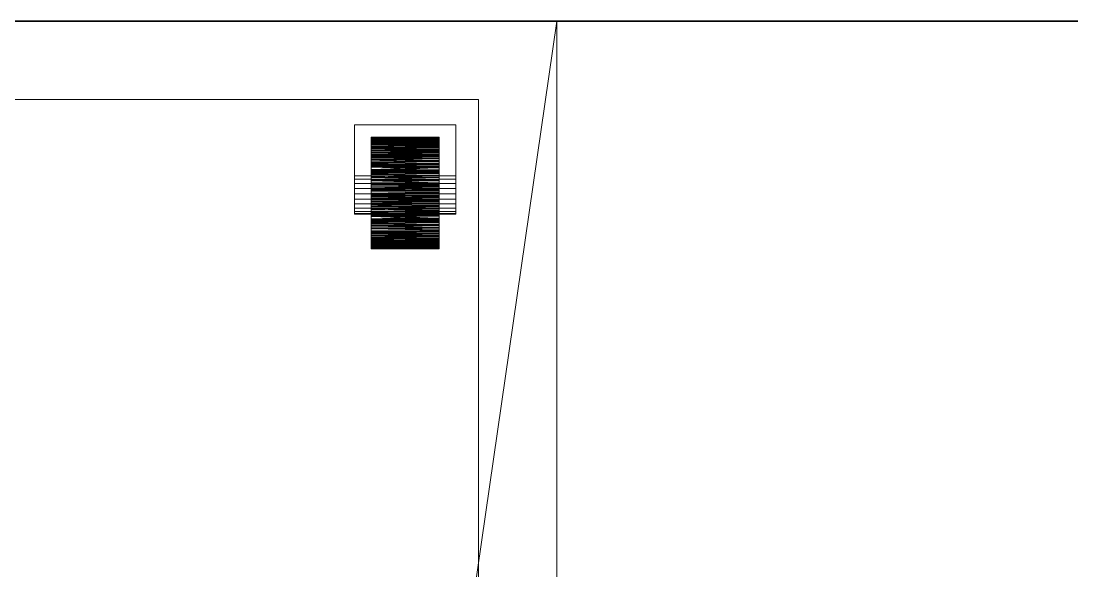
# Model space of a CAD drawing. Header units: inches. Extents: x -27.9 to 20.1, y -12.4 to 12.3.
# Drawn here: x -3.46 to 20.06, y 0 to 12.25 of the extents above; entities that cross this region are included whole.
import ezdxf

# ---------------------------------------------------------------- set-up
doc = ezdxf.new("R2010")
doc.units = ezdxf.units.IN
doc.header["$MEASUREMENT"] = 0
doc.layers.add('3D-M-EQPT', color=2, linetype='Continuous', lineweight=9)

# ---------------------------------------------------------------- blocks, each defined once
blk = doc.blocks.new('FamilyGeomCombination_167286-_3D_')
at = {"layer": '3D-M-EQPT'}
mesh = blk.add_polyface(dxfattribs=at)
corners = [(-16.344, -12.25, 5.125), (-16.344, 12.25, 5.125), (8.469, 12.25, 5.125), (8.469, -12.25, 5.125), (5.469, -12.25, 5.125), (5.469, -8.5, 5.125), (-13.344, -8.5, 5.125), (-13.344, -12.25, 5.125)]
mesh.append_faces([[corners[k] for k in face] for face in [(1, 2, 5, 6)]], dxfattribs={"vtx1": -1, "vtx3": -1})
mesh.append_faces([[corners[k] for k in face] for face in [(3, 4, 5, 2)]], dxfattribs={"vtx2": -1})
mesh.append_faces([[corners[k] for k in face] for face in [(6, 7, 0, 1)]], dxfattribs={"vtx3": -1})
mesh = blk.add_polyface(dxfattribs=at)
corners = [(8.469, 12.25, 51.625), (8.469, 12.25, 5.125), (-16.344, 12.25, 5.125), (-16.344, 12.25, 51.625)]
mesh.append_faces([[corners[k] for k in face] for face in [(3, 0, 1, 2)]])
mesh = blk.add_polyface(dxfattribs=at)
corners = [(-16.344, -10.25, 51.625), (8.469, -10.25, 51.625), (8.469, 12.25, 51.625), (-16.344, 12.25, 51.625)]
mesh.append_faces([[corners[k] for k in face] for face in [(2, 3, 0, 1)]])
mesh = blk.add_polyface(dxfattribs=at)
corners = [(8.469, -12.25, 5.125), (8.469, 12.25, 5.125), (8.469, 12.25, 51.625), (8.469, -10.25, 51.625), (8.469, -10.25, 15.625), (8.469, -12.25, 15.625)]
mesh.append_faces([[corners[k] for k in face] for face in [(0, 1, 4, 5)]], dxfattribs={"vtx1": -1})
mesh.append_faces([[corners[k] for k in face] for face in [(2, 3, 4, 1)]], dxfattribs={"vtx2": -1})
blk = doc.blocks.new('FamilyGeomCombination_173064-_3D_')
at = {"layer": '3D-M-EQPT'}
mesh = blk.add_polyface(dxfattribs=at)
corners = [(8.469, 12.25, 51.625), (-16.344, 12.25, 51.625), (-16.344, 12.25, 61.5), (8.469, 12.25, 61.5)]
mesh.append_faces([[corners[k] for k in face] for face in [(2, 3, 0, 1)]])
mesh = blk.add_polyface(dxfattribs=at)
corners = [(8.469, 12.25, 51.625), (8.469, -10.25, 51.625), (-16.344, -10.25, 51.625), (-16.344, 12.25, 51.625)]
mesh.append_faces([[corners[k] for k in face] for face in [(3, 0, 1, 2)]])
mesh = blk.add_polyface(dxfattribs=at)
corners = [(8.469, 12.25, 61.5), (-16.344, 12.25, 61.5), (-16.344, -12.25, 61.5), (8.469, -12.25, 61.5)]
mesh.append_faces([[corners[k] for k in face] for face in [(2, 3, 0, 1)]])
mesh = blk.add_polyface(dxfattribs=at)
corners = [(8.469, -10.25, 52.125), (8.469, -10.25, 51.625), (8.469, 12.25, 51.625), (8.469, 12.25, 61.5), (8.469, -12.25, 61.5), (8.469, -12.25, 52.125)]
mesh.append_faces([[corners[k] for k in face] for face in [(0, 3, 4, 5)]], dxfattribs={"vtx0": -1})
mesh.append_faces([[corners[k] for k in face] for face in [(2, 3, 0, 1)]], dxfattribs={"vtx1": -1})
blk = doc.blocks.new('FamilyGeomCombination_177141-_3D_')
at = {"layer": '3D-M-EQPT'}
mesh = blk.add_polyface(dxfattribs=at)
corners = [(5.845, 9.557, 0.75), (4.334, 9.529, 0.688), (4.334, 9.568, 0.755), (5.845, 9.657, 1.345), (4.334, 9.664, 1.32), (4.334, 9.665, 1.359), (4.334, 9.654, 1.051), (5.845, 9.63, 0.982), (4.334, 9.633, 0.977), (5.845, 9.578, 1.7), (4.334, 9.584, 1.695), (4.334, 9.567, 1.73), (5.845, 9.389, 0.473), (4.334, 9.385, 0.462), (4.334, 9.412, 0.489), (4.334, 9.59, 0.829), (4.334, 9.611, 0.903), (5.845, 9.613, 0.902), (4.334, 9.641, 1.472), (4.334, 9.633, 1.51), (5.845, 9.639, 1.506), (4.334, 9.277, 0.352), (4.334, 9.304, 0.379), (5.845, 9.279, 0.353), (5.845, 9.553, 1.778), (4.334, 9.55, 1.764), (4.334, 9.533, 1.799), (4.334, 9.657, 1.128), (4.334, 9.658, 1.166), (5.845, 9.665, 1.141), (4.334, 9.66, 1.205), (5.845, 9.664, 1.182), (4.334, 9.601, 1.66), (5.845, 9.602, 1.623), (4.334, 9.609, 1.623), (4.334, 9.499, 1.868), (5.845, 9.509, 1.847), (4.334, 9.516, 1.833), (5.845, 9.444, 0.533), (4.334, 9.431, 0.522), (4.334, 9.451, 0.556), (5.845, 9.595, 0.822), (5.845, 9.378, 2.053), (4.334, 9.415, 1.996), (4.334, 9.365, 2.054), (5.845, 9.653, 1.426), (4.334, 9.657, 1.397), (4.334, 9.649, 1.434), (5.845, 9.648, 1.061), (5.845, 9.334, 0.413), (4.334, 9.331, 0.407), (4.334, 9.358, 0.434), (5.845, 9.651, 1.467), (5.845, 9.565, 1.739), (5.845, 9.422, 1.985), (4.334, 9.44, 1.966), (5.845, 9.59, 1.662), (5.845, 9.417, 0.503), (5.845, 9.658, 1.304), (4.334, 9.663, 1.282), (5.845, 9.362, 0.443), (5.845, 9.662, 1.223), (5.845, 9.614, 1.584), (4.334, 9.625, 1.547), (4.334, 9.617, 1.585), (5.845, 9.258, 2.164), (4.334, 9.315, 2.113), (4.334, 9.265, 2.172), (4.334, 9.465, 1.937), (5.845, 9.487, 1.881), (5.845, 9.444, 1.95), (5.845, 9.655, 1.386), (5.845, 9.52, 0.678), (4.334, 9.509, 0.655), (5.845, 9.306, 0.383), (4.334, 9.49, 0.622), (5.845, 9.463, 0.569), (5.845, 9.531, 1.813), (5.845, 9.627, 1.545), (5.845, 9.501, 0.642), (5.845, 9.318, 2.109)]
mesh.append_faces([[corners[k] for k in face] for face in [(6, 7, 8), (32, 33, 34), (35, 36, 37), (27, 48, 6), (25, 53, 11), (10, 56, 32), (39, 57, 14), (13, 60, 51), (8, 17, 16), (59, 61, 30), (68, 69, 35), (50, 74, 22), (75, 76, 40), (37, 77, 26)]], dxfattribs={"vtx0": -1, "vtx1": -1})
mesh.append_faces([[corners[k] for k in face] for face in [(0, 1, 2), (3, 4, 5), (9, 10, 11), (12, 13, 14), (24, 25, 26), (38, 39, 40), (41, 2, 15), (42, 43, 44), (45, 46, 47), (49, 50, 51), (52, 47, 18), (54, 55, 43), (58, 59, 4), (65, 66, 67), (70, 68, 55), (71, 5, 46), (72, 73, 1), (78, 19, 63), (79, 75, 73), (80, 44, 66)]], dxfattribs={"vtx0": -1, "vtx2": -1})
mesh.append_faces([[corners[k] for k in face] for face in [(62, 63, 64, 34)]], dxfattribs={"vtx0": -1, "vtx3": -1})
mesh.append_faces([[corners[k] for k in face] for face in [(15, 16, 17), (18, 19, 20), (21, 22, 23), (27, 28, 29), (28, 30, 31)]], dxfattribs={"vtx1": -1, "vtx2": -1})
mesh = blk.add_polyface(dxfattribs=at)
corners = [(4.334, 9.465, 1.937), (5.845, 9.444, 1.95), (5.845, 9.465, 1.916), (5.845, 9.487, 1.881), (4.334, 9.451, 0.556), (5.845, 9.463, 0.569), (5.845, 9.444, 0.533), (4.334, 9.415, 1.996), (5.845, 9.378, 2.053), (5.845, 9.422, 1.985), (4.334, 9.49, 0.622), (5.845, 9.482, 0.605), (4.334, 9.59, 0.829), (5.845, 9.613, 0.902), (5.845, 9.595, 0.822), (5.845, 9.657, 1.345), (5.845, 9.658, 1.304), (4.334, 9.664, 1.32), (4.334, 9.654, 1.051), (5.845, 9.648, 1.061), (5.845, 9.63, 0.982), (5.845, 9.318, 2.109), (4.334, 9.315, 2.113), (5.845, 9.258, 2.164), (5.845, 9.557, 0.75), (5.845, 9.52, 0.678), (4.334, 9.529, 0.688), (5.845, 9.362, 0.443), (5.845, 9.334, 0.413), (4.334, 9.358, 0.434), (4.334, 9.365, 2.054), (5.845, 9.651, 1.467), (4.334, 9.641, 1.472), (5.845, 9.639, 1.506), (4.334, 9.657, 1.128), (5.845, 9.665, 1.141), (4.334, 9.657, 1.397), (5.845, 9.653, 1.426), (5.845, 9.655, 1.386), (4.334, 9.601, 1.66), (5.845, 9.59, 1.662), (5.845, 9.602, 1.623), (4.334, 9.567, 1.73), (5.845, 9.565, 1.739), (5.845, 9.578, 1.7), (4.334, 9.568, 0.755), (4.334, 9.412, 0.489), (5.845, 9.417, 0.503), (5.845, 9.389, 0.473), (4.334, 9.509, 0.655), (5.845, 9.501, 0.642), (4.334, 9.633, 0.977), (5.845, 9.662, 1.223), (4.334, 9.663, 1.282), (5.845, 9.66, 1.263), (4.334, 9.625, 1.547), (5.845, 9.614, 1.584), (5.845, 9.627, 1.545), (4.334, 9.533, 1.799), (5.845, 9.531, 1.813), (5.845, 9.553, 1.778), (4.334, 9.44, 1.966), (4.334, 9.431, 0.522), (4.334, 9.55, 1.764), (4.334, 9.649, 1.434), (4.334, 9.665, 1.359), (5.845, 9.306, 0.383), (4.334, 9.331, 0.407), (4.334, 9.385, 0.462), (4.334, 9.609, 1.623), (4.334, 9.304, 0.379), (5.845, 9.279, 0.353), (4.334, 9.499, 1.868), (5.845, 9.509, 1.847), (4.334, 9.584, 1.695), (4.334, 9.66, 1.205), (5.845, 9.664, 1.182), (4.334, 9.633, 1.51), (4.334, 9.516, 1.833), (4.334, 9.658, 1.166)]
mesh.append_faces([[corners[k] for k in face] for face in [(21, 22, 23), (31, 32, 33), (19, 34, 35), (13, 51, 20), (52, 53, 54), (47, 62, 6), (43, 63, 60), (66, 67, 28), (27, 68, 48), (56, 69, 41), (40, 74, 44), (59, 78, 73), (35, 79, 76)]], dxfattribs={"vtx0": -1, "vtx1": -1})
mesh.append_faces([[corners[k] for k in face] for face in [(4, 5, 6), (7, 8, 9), (10, 11, 5), (12, 13, 14), (18, 19, 20), (36, 37, 38), (39, 40, 41), (42, 43, 44), (45, 14, 24), (46, 47, 48), (49, 25, 50), (55, 56, 57), (58, 59, 60), (61, 9, 1), (64, 31, 37), (65, 38, 15), (70, 66, 71), (10, 50, 11), (72, 3, 73), (53, 16, 54), (75, 52, 76), (77, 57, 33)]], dxfattribs={"vtx0": -1, "vtx2": -1})
mesh.append_faces([[corners[k] for k in face] for face in [(0, 1, 2, 3)]], dxfattribs={"vtx0": -1, "vtx3": -1})
mesh.append_faces([[corners[k] for k in face] for face in [(15, 16, 17), (24, 25, 26), (27, 28, 29), (21, 8, 30)]], dxfattribs={"vtx1": -1, "vtx2": -1})
mesh = blk.add_polyface(dxfattribs=at)
corners = [(4.334, -8.564, 2.495), (4.334, -8.672, 2.481), (4.334, -8.966, 2.39), (4.334, -9.23, 2.231), (4.334, -9.446, 2.011), (4.334, -9.603, 1.745), (4.334, -9.689, 1.449), (4.334, -9.7, 1.141), (4.334, -9.635, 0.84), (4.334, -9.499, 0.563), (4.334, -9.299, 0.328), (4.334, -9.048, 0.15), (4.334, -8.761, 0.038), (4.334, -8.455), (4.334, -8.346, 0.005), (4.334, -8.238, 0.019), (4.334, -7.943, 0.11), (4.334, -7.679, 0.269), (4.334, -7.463, 0.489), (4.334, -7.307, 0.755), (4.334, -7.221, 1.051), (4.334, -7.21, 1.359), (4.334, -7.274, 1.66), (4.334, -7.41, 1.937), (4.334, -7.61, 2.172), (4.334, -7.862, 2.35), (4.334, -8.149, 2.462), (4.334, -8.455, 2.5), (4.334, 8.311, 2.495), (4.334, 8.203, 2.481), (4.334, 7.909, 2.39), (4.334, 7.645, 2.231), (4.334, 7.429, 2.011), (4.334, 7.272, 1.745), (4.334, 7.186, 1.449), (4.334, 7.175, 1.141), (4.334, 7.24, 0.84), (4.334, 7.376, 0.563), (4.334, 7.576, 0.328), (4.334, 7.827, 0.15), (4.334, 8.114, 0.038), (4.334, 8.42), (4.334, 8.529, 0.005), (4.334, 8.637, 0.019), (4.334, 8.932, 0.11), (4.334, 9.196, 0.269), (4.334, 9.412, 0.489), (4.334, 9.568, 0.755), (4.334, 9.654, 1.051), (4.334, 9.665, 1.359), (4.334, 9.601, 1.66), (4.334, 9.465, 1.937), (4.334, 9.265, 2.172), (4.334, 9.013, 2.35), (4.334, 8.726, 2.462), (4.334, 8.42, 2.5)]
mesh.append_faces([[corners[k] for k in face] for face in [(27, 2, 1, 0), (19, 21, 20)]], dxfattribs={"vtx0": -1})
mesh.append_faces([[corners[k] for k in face] for face in [(47, 42, 49, 48)]], dxfattribs={"vtx0": -1, "vtx1": -1})
mesh.append_faces([[corners[k] for k in face] for face in [(24, 2, 27), (33, 53, 37, 34), (28, 53, 33)]], dxfattribs={"vtx0": -1, "vtx1": -1, "vtx2": -1})
mesh.append_faces([[corners[k] for k in face] for face in [(17, 14, 24, 21)]], dxfattribs={"vtx0": -1, "vtx1": -1, "vtx2": -1, "vtx3": -1})
mesh.append_faces([[corners[k] for k in face] for face in [(53, 40, 39, 37)]], dxfattribs={"vtx0": -1, "vtx2": -1, "vtx3": -1})
mesh.append_faces([[corners[k] for k in face] for face in [(22, 21, 24, 23), (43, 42, 45, 44)]], dxfattribs={"vtx1": -1})
mesh.append_faces([[corners[k] for k in face] for face in [(13, 12, 24, 14), (18, 17, 21, 19), (41, 40, 53, 42)]], dxfattribs={"vtx1": -1, "vtx2": -1})
mesh.append_faces([[corners[k] for k in face] for face in [(8, 7, 2, 24), (53, 52, 49, 42)]], dxfattribs={"vtx1": -1, "vtx2": -1, "vtx3": -1})
mesh.append_faces([[corners[k] for k in face] for face in [(16, 15, 14, 17), (39, 38, 37), (51, 50, 49, 52)]], dxfattribs={"vtx2": -1})
mesh.append_faces([[corners[k] for k in face] for face in [(10, 9, 8, 24), (12, 11, 10, 24), (4, 3, 2, 7), (33, 32, 31, 28), (47, 46, 45, 42)]], dxfattribs={"vtx2": -1, "vtx3": -1})
mesh.append_faces([[corners[k] for k in face] for face in [(7, 6, 5, 4), (27, 26, 25, 24), (37, 36, 35, 34), (31, 30, 29, 28), (28, 55, 54, 53)]], dxfattribs={"vtx3": -1})
mesh = blk.add_polyface(dxfattribs=at)
corners = [(5.845, -8.238, 0.019), (5.845, -7.926, 0.117), (5.845, -7.651, 0.292), (5.845, -7.431, 0.533), (5.845, -7.28, 0.822), (5.845, -7.21, 1.141), (5.845, -7.224, 1.467), (5.845, -7.322, 1.778), (5.845, -7.497, 2.053), (5.845, -7.738, 2.274), (5.845, -8.027, 2.425), (5.845, -8.346, 2.495), (5.845, -8.672, 2.481), (5.845, -8.983, 2.383), (5.845, -9.258, 2.208), (5.845, -9.479, 1.967), (5.845, -9.629, 1.678), (5.845, -9.7, 1.359), (5.845, -9.686, 1.033), (5.845, -9.588, 0.722), (5.845, -9.412, 0.447), (5.845, -9.172, 0.226), (5.845, -8.882, 0.075), (5.845, -8.564, 0.005), (5.845, 8.637, 0.019), (5.845, 8.949, 0.117), (5.845, 9.224, 0.292), (5.845, 9.444, 0.533), (5.845, 9.595, 0.822), (5.845, 9.665, 1.141), (5.845, 9.651, 1.467), (5.845, 9.553, 1.778), (5.845, 9.378, 2.053), (5.845, 9.137, 2.274), (5.845, 8.848, 2.425), (5.845, 8.529, 2.495), (5.845, 8.203, 2.481), (5.845, 7.892, 2.383), (5.845, 7.617, 2.208), (5.845, 7.396, 1.967), (5.845, 7.246, 1.678), (5.845, 7.175, 1.359), (5.845, 7.189, 1.033), (5.845, 7.287, 0.722), (5.845, 7.463, 0.447), (5.845, 7.703, 0.226), (5.845, 7.993, 0.075), (5.845, 8.311, 0.005)]
mesh.append_faces([[corners[k] for k in face] for face in [(10, 7, 8, 9), (34, 32, 33), (43, 40, 41, 42)]], dxfattribs={"vtx0": -1})
mesh.append_faces([[corners[k] for k in face] for face in [(17, 12, 15, 16)]], dxfattribs={"vtx0": -1, "vtx1": -1})
mesh.append_faces([[corners[k] for k in face] for face in [(40, 32, 36, 39), (43, 46, 25)]], dxfattribs={"vtx0": -1, "vtx1": -1, "vtx2": -1})
mesh.append_faces([[corners[k] for k in face] for face in [(20, 3, 6, 17), (43, 25, 28, 40)]], dxfattribs={"vtx0": -1, "vtx1": -1, "vtx2": -1, "vtx3": -1})
mesh.append_faces([[corners[k] for k in face] for face in [(28, 31, 32, 40)]], dxfattribs={"vtx0": -1, "vtx2": -1, "vtx3": -1})
mesh.append_faces([[corners[k] for k in face] for face in [(2, 3, 0, 1)]], dxfattribs={"vtx1": -1})
mesh.append_faces([[corners[k] for k in face] for face in [(6, 7, 12, 17), (20, 21, 0, 3)]], dxfattribs={"vtx1": -1, "vtx2": -1, "vtx3": -1})
mesh.append_faces([[corners[k] for k in face] for face in [(13, 14, 15, 12), (29, 30, 31, 28), (26, 27, 28, 25), (37, 38, 39, 36)]], dxfattribs={"vtx2": -1})
mesh.append_faces([[corners[k] for k in face] for face in [(10, 11, 12, 7), (34, 35, 36, 32)]], dxfattribs={"vtx2": -1, "vtx3": -1})
mesh.append_faces([[corners[k] for k in face] for face in [(3, 4, 5, 6), (17, 18, 19, 20), (21, 22, 23, 0), (46, 47, 24, 25), (43, 44, 45, 46)]], dxfattribs={"vtx3": -1})
mesh = blk.add_polyface(dxfattribs=at)
corners = [(4.334, 9.163, 0.249), (4.334, 9.196, 0.269), (5.845, 9.189, 0.271), (4.334, 8.895, 0.098), (4.334, 8.932, 0.11), (5.845, 8.91, 0.105), (4.334, 8.906, 2.392), (5.845, 8.884, 2.406), (5.845, 8.92, 2.387), (5.845, 9.197, 2.219), (4.334, 9.202, 2.216), (4.334, 9.139, 2.261), (5.845, 9.052, 0.183), (5.845, 9.017, 0.161), (4.334, 9.031, 0.17), (5.845, 9.251, 0.323), (5.845, 9.224, 0.292), (4.334, 9.223, 0.297), (4.334, 9.097, 0.21), (4.334, 9.13, 0.229), (5.845, 9.121, 0.227), (5.845, 9.029, 2.33), (4.334, 9.045, 2.328), (4.334, 9.013, 2.35), (4.334, 8.942, 2.378), (5.845, 8.956, 2.368), (5.845, 8.992, 2.349), (4.334, 9.076, 2.306), (5.845, 9.137, 2.274), (4.334, 9.25, 0.324), (4.334, 8.998, 0.15), (5.845, 8.983, 0.139), (5.845, 8.949, 0.117), (5.845, 9.258, 2.164), (4.334, 9.265, 2.172), (5.845, 9.065, 2.312), (5.845, 9.155, 0.249), (5.845, 8.871, 0.093), (4.334, 8.858, 0.087), (5.845, 9.086, 0.205), (4.334, 9.064, 0.19), (4.334, 8.87, 2.406), (4.334, 9.277, 0.352), (5.845, 9.279, 0.353)]
mesh.append_faces([[corners[k] for k in face] for face in [(10, 33, 34), (28, 27, 35), (35, 22, 21), (42, 15, 29), (37, 3, 5), (33, 10, 9), (15, 42, 43)]], dxfattribs={"vtx0": -1, "vtx1": -1})
mesh.append_faces([[corners[k] for k in face] for face in [(6, 7, 8), (9, 10, 11), (21, 22, 23), (24, 25, 26), (30, 31, 32), (26, 23, 24), (35, 27, 22), (32, 4, 30), (37, 38, 3), (18, 20, 39), (16, 1, 17), (23, 26, 21), (39, 40, 18), (1, 16, 2), (4, 32, 5), (36, 19, 0), (11, 28, 9), (7, 6, 41), (12, 14, 40), (19, 36, 20), (24, 8, 25), (40, 39, 12), (30, 13, 31), (8, 24, 6), (13, 30, 14)]], dxfattribs={"vtx0": -1, "vtx2": -1})
mesh.append_faces([[corners[k] for k in face] for face in [(0, 1, 2), (3, 4, 5), (12, 13, 14), (15, 16, 17), (18, 19, 20), (11, 27, 28), (17, 29, 15), (2, 36, 0)]], dxfattribs={"vtx1": -1, "vtx2": -1})
mesh = blk.add_polyface(dxfattribs=at)
corners = [(5.845, 8.325, 2.486), (5.845, 8.366, 2.488), (4.334, 8.366, 2.498), (5.845, 8.609, 2.478), (4.334, 8.611, 2.476), (4.334, 8.573, 2.481), (4.334, 8.711, 0.042), (4.334, 8.785, 0.064), (5.845, 8.715, 0.044), (5.845, 8.728, 2.451), (4.334, 8.762, 2.448), (4.334, 8.726, 2.462), (4.334, 8.311, 2.495), (4.334, 8.42, 2.5), (5.845, 8.448, 2.492), (4.334, 8.458, 2.495), (5.845, 8.793, 0.068), (4.334, 8.858, 0.087), (5.845, 8.649, 2.469), (5.845, 8.688, 2.46), (4.334, 8.688, 2.467), (4.334, 8.834, 2.42), (4.334, 8.798, 2.434), (5.845, 8.808, 2.433), (5.845, 8.488, 2.493), (5.845, 8.529, 2.495), (4.334, 8.497, 2.49), (5.845, 8.244, 2.483), (4.334, 8.203, 2.481), (5.845, 8.203, 2.481), (5.845, 8.285, 2.485), (4.334, 8.257, 2.488), (5.845, 8.407, 2.49), (4.334, 8.65, 2.471), (5.845, 8.768, 2.442), (5.845, 8.848, 2.425), (4.334, 8.535, 2.486), (5.845, 8.569, 2.486), (4.334, 8.87, 2.406), (5.845, 8.637, 0.019), (4.334, 8.637, 0.019), (5.845, 8.884, 2.406), (5.845, 8.871, 0.093)]
mesh.append_faces([[corners[k] for k in face] for face in [(27, 28, 29), (6, 39, 40)]], dxfattribs={"vtx0": -1})
mesh.append_faces([[corners[k] for k in face] for face in [(13, 14, 15), (30, 31, 27), (2, 32, 13), (37, 36, 25), (24, 15, 14), (32, 2, 1), (15, 24, 26), (36, 37, 5), (4, 18, 33), (16, 17, 42), (28, 27, 31), (18, 4, 3), (39, 6, 8)]], dxfattribs={"vtx0": -1, "vtx1": -1})
mesh.append_faces([[corners[k] for k in face] for face in [(3, 4, 5), (9, 10, 11), (0, 2, 12), (16, 7, 17), (13, 32, 14), (21, 23, 35), (25, 36, 26), (12, 30, 0), (19, 11, 20), (11, 19, 9), (35, 38, 21), (34, 22, 10), (5, 37, 3), (30, 12, 31), (22, 34, 23), (38, 35, 41), (7, 16, 8)]], dxfattribs={"vtx0": -1, "vtx2": -1})
mesh.append_faces([[corners[k] for k in face] for face in [(0, 1, 2), (6, 7, 8), (18, 19, 20), (21, 22, 23), (24, 25, 26), (20, 33, 18), (9, 34, 10)]], dxfattribs={"vtx1": -1, "vtx2": -1})
mesh = blk.add_polyface(dxfattribs=at)
corners = [(5.845, 8.515, 0.014), (5.845, 8.474, 0.012), (4.334, 8.475, 0.002), (5.845, 8.232, 0.022), (4.334, 8.229, 0.024), (4.334, 8.267, 0.019), (4.334, 8.13, 2.458), (4.334, 8.056, 2.436), (5.845, 8.125, 2.456), (5.845, 8.112, 0.049), (4.334, 8.078, 0.052), (4.334, 8.114, 0.038), (4.334, 8.529, 0.005), (4.334, 8.42), (5.845, 8.393, 0.008), (4.334, 8.382, 0.005), (5.845, 8.048, 2.432), (4.334, 7.982, 2.413), (5.845, 8.192, 0.031), (5.845, 8.152, 0.04), (4.334, 8.153, 0.033), (4.334, 8.007, 0.08), (4.334, 8.042, 0.066), (5.845, 8.033, 0.067), (5.845, 8.352, 0.007), (5.845, 8.311, 0.005), (4.334, 8.344, 0.01), (5.845, 8.597, 0.017), (4.334, 8.637, 0.019), (5.845, 8.637, 0.019), (5.845, 8.556, 0.015), (4.334, 8.583, 0.012), (5.845, 8.434, 0.01), (4.334, 8.191, 0.029), (5.845, 8.072, 0.058), (5.845, 7.97, 2.407), (4.334, 7.945, 2.402), (5.845, 7.993, 0.075), (4.334, 8.306, 0.014), (5.845, 8.271, 0.014), (4.334, 7.971, 0.094), (5.845, 8.203, 2.481), (4.334, 8.203, 2.481), (5.845, 7.957, 0.094)]
mesh.append_faces([[corners[k] for k in face] for face in [(27, 28, 29), (6, 41, 42)]], dxfattribs={"vtx0": -1})
mesh.append_faces([[corners[k] for k in face] for face in [(13, 14, 15), (30, 31, 27), (2, 32, 13), (39, 38, 25), (24, 15, 14), (32, 2, 1), (15, 24, 26), (38, 39, 5), (4, 18, 33), (16, 17, 35), (28, 27, 31), (18, 4, 3), (41, 6, 8)]], dxfattribs={"vtx0": -1, "vtx1": -1})
mesh.append_faces([[corners[k] for k in face] for face in [(3, 4, 5), (9, 10, 11), (0, 2, 12), (16, 7, 17), (13, 32, 14), (35, 17, 36), (21, 23, 37), (25, 38, 26), (12, 30, 0), (19, 11, 20), (11, 19, 9), (37, 40, 21), (34, 22, 10), (5, 39, 3), (30, 12, 31), (22, 34, 23), (40, 37, 43), (7, 16, 8)]], dxfattribs={"vtx0": -1, "vtx2": -1})
mesh.append_faces([[corners[k] for k in face] for face in [(0, 1, 2), (6, 7, 8), (18, 19, 20), (21, 22, 23), (24, 25, 26), (20, 33, 18), (9, 34, 10)]], dxfattribs={"vtx1": -1, "vtx2": -1})
mesh = blk.add_polyface(dxfattribs=at)
corners = [(4.334, 7.678, 2.251), (4.334, 7.645, 2.231), (5.845, 7.651, 2.229), (4.334, 7.945, 2.402), (4.334, 7.909, 2.39), (5.845, 7.931, 2.395), (4.334, 7.935, 0.108), (5.845, 7.957, 0.094), (5.845, 7.92, 0.113), (5.845, 7.643, 0.281), (4.334, 7.639, 0.284), (4.334, 7.701, 0.239), (5.845, 7.789, 2.317), (5.845, 7.823, 2.339), (4.334, 7.81, 2.33), (4.334, 7.564, 2.148), (4.334, 7.537, 2.121), (5.845, 7.562, 2.147), (5.845, 7.589, 2.177), (5.845, 7.617, 2.208), (4.334, 7.618, 2.203), (4.334, 7.744, 2.29), (4.334, 7.711, 2.271), (5.845, 7.72, 2.273), (5.845, 7.812, 0.17), (4.334, 7.796, 0.172), (4.334, 7.827, 0.15), (4.334, 7.899, 0.122), (5.845, 7.884, 0.132), (5.845, 7.848, 0.151), (4.334, 7.764, 0.194), (5.845, 7.703, 0.226), (4.334, 7.591, 2.176), (4.334, 7.843, 2.35), (5.845, 7.858, 2.361), (5.845, 7.892, 2.383), (5.845, 7.583, 0.336), (4.334, 7.576, 0.328), (5.845, 7.776, 0.188), (5.845, 7.686, 2.251), (5.845, 7.754, 2.295), (4.334, 7.777, 2.31), (4.334, 7.971, 0.094), (4.334, 7.526, 0.387), (5.845, 7.97, 2.407)]
mesh.append_faces([[corners[k] for k in face] for face in [(10, 36, 37), (31, 30, 38), (38, 25, 24), (44, 3, 5), (36, 10, 9), (18, 15, 17)]], dxfattribs={"vtx0": -1, "vtx1": -1})
mesh.append_faces([[corners[k] for k in face] for face in [(6, 7, 8), (9, 10, 11), (24, 25, 26), (27, 28, 29), (33, 34, 35), (29, 26, 27), (38, 30, 25), (35, 4, 33), (21, 23, 40), (19, 1, 20), (26, 29, 24), (40, 41, 21), (1, 19, 2), (4, 35, 5), (39, 22, 0), (11, 31, 9), (7, 6, 42), (12, 14, 41), (36, 43, 37), (22, 39, 23), (27, 8, 28), (41, 40, 12), (33, 13, 34), (8, 27, 6), (13, 33, 14)]], dxfattribs={"vtx0": -1, "vtx2": -1})
mesh.append_faces([[corners[k] for k in face] for face in [(18, 20, 32, 15)]], dxfattribs={"vtx0": -1, "vtx3": -1})
mesh.append_faces([[corners[k] for k in face] for face in [(0, 1, 2), (3, 4, 5), (12, 13, 14), (15, 16, 17), (18, 19, 20), (21, 22, 23), (11, 30, 31), (2, 39, 0)]], dxfattribs={"vtx1": -1, "vtx2": -1})
mesh = blk.add_polyface(dxfattribs=at)
corners = [(4.334, 7.376, 0.563), (5.845, 7.397, 0.55), (5.845, 7.375, 0.584), (5.845, 7.353, 0.619), (4.334, 7.39, 1.944), (5.845, 7.377, 1.931), (5.845, 7.396, 1.967), (4.334, 7.426, 0.504), (5.845, 7.463, 0.447), (5.845, 7.419, 0.515), (4.334, 7.351, 1.878), (5.845, 7.359, 1.895), (4.334, 7.251, 1.671), (5.845, 7.228, 1.598), (5.845, 7.246, 1.678), (5.845, 7.184, 1.155), (5.845, 7.182, 1.196), (4.334, 7.176, 1.18), (4.334, 7.186, 1.449), (5.845, 7.193, 1.439), (5.845, 7.21, 1.518), (5.845, 7.523, 0.391), (4.334, 7.526, 0.387), (5.845, 7.583, 0.336), (5.845, 7.283, 1.75), (5.845, 7.321, 1.822), (4.334, 7.311, 1.812), (5.845, 7.479, 2.057), (5.845, 7.507, 2.087), (4.334, 7.483, 2.066), (4.334, 7.476, 0.446), (5.845, 7.189, 1.033), (4.334, 7.199, 1.028), (5.845, 7.202, 0.994), (4.334, 7.183, 1.372), (5.845, 7.175, 1.359), (4.334, 7.183, 1.103), (5.845, 7.187, 1.074), (5.845, 7.186, 1.114), (4.334, 7.24, 0.84), (5.845, 7.251, 0.838), (5.845, 7.238, 0.877), (4.334, 7.274, 0.77), (5.845, 7.275, 0.761), (5.845, 7.263, 0.8), (4.334, 7.272, 1.745), (4.334, 7.429, 2.011), (5.845, 7.424, 1.997), (5.845, 7.451, 2.027), (4.334, 7.331, 1.845), (5.845, 7.34, 1.858), (4.334, 7.208, 1.523), (5.845, 7.179, 1.277), (4.334, 7.178, 1.218), (5.845, 7.18, 1.237), (4.334, 7.215, 0.953), (5.845, 7.226, 0.916), (5.845, 7.214, 0.955), (4.334, 7.308, 0.701), (5.845, 7.309, 0.687), (5.845, 7.287, 0.722), (4.334, 7.401, 0.534), (4.334, 7.409, 1.978), (4.334, 7.291, 0.736), (4.334, 7.191, 1.066), (4.334, 7.175, 1.141), (5.845, 7.534, 2.117), (4.334, 7.51, 2.093), (4.334, 7.456, 2.038), (4.334, 7.231, 0.877), (4.334, 7.537, 2.121), (5.845, 7.562, 2.147), (4.334, 7.342, 0.632), (5.845, 7.331, 0.653), (4.334, 7.257, 0.805), (4.334, 7.181, 1.295), (5.845, 7.177, 1.318), (4.334, 7.207, 0.99), (4.334, 7.325, 0.667), (4.334, 7.182, 1.334)]
mesh.append_faces([[corners[k] for k in face] for face in [(21, 22, 23), (31, 32, 33), (19, 34, 35), (13, 51, 20), (52, 53, 54), (47, 62, 6), (43, 63, 60), (66, 67, 28), (27, 68, 48), (56, 69, 41), (40, 74, 44), (59, 78, 73), (35, 79, 76)]], dxfattribs={"vtx0": -1, "vtx1": -1})
mesh.append_faces([[corners[k] for k in face] for face in [(4, 5, 6), (7, 8, 9), (10, 11, 5), (12, 13, 14), (18, 19, 20), (36, 37, 38), (39, 40, 41), (42, 43, 44), (45, 14, 24), (46, 47, 48), (49, 25, 50), (55, 56, 57), (58, 59, 60), (61, 9, 1), (64, 31, 37), (65, 38, 15), (70, 66, 71), (10, 50, 11), (72, 3, 73), (53, 16, 54), (75, 52, 76), (77, 57, 33)]], dxfattribs={"vtx0": -1, "vtx2": -1})
mesh.append_faces([[corners[k] for k in face] for face in [(0, 1, 2, 3)]], dxfattribs={"vtx0": -1, "vtx3": -1})
mesh.append_faces([[corners[k] for k in face] for face in [(15, 16, 17), (24, 25, 26), (27, 28, 29), (21, 8, 30)]], dxfattribs={"vtx1": -1, "vtx2": -1})
mesh = blk.add_polyface(dxfattribs=at)
corners = [(5.845, 7.283, 1.75), (4.334, 7.311, 1.812), (4.334, 7.272, 1.745), (5.845, 7.184, 1.155), (4.334, 7.176, 1.18), (4.334, 7.175, 1.141), (4.334, 7.186, 1.449), (5.845, 7.21, 1.518), (4.334, 7.208, 1.523), (5.845, 7.263, 0.8), (4.334, 7.257, 0.805), (4.334, 7.274, 0.77), (5.845, 7.451, 2.027), (4.334, 7.456, 2.038), (4.334, 7.429, 2.011), (4.334, 7.251, 1.671), (4.334, 7.229, 1.597), (5.845, 7.228, 1.598), (4.334, 7.199, 1.028), (4.334, 7.207, 0.99), (5.845, 7.202, 0.994), (5.845, 7.287, 0.722), (4.334, 7.291, 0.736), (4.334, 7.308, 0.701), (4.334, 7.183, 1.372), (4.334, 7.182, 1.334), (5.845, 7.175, 1.359), (4.334, 7.181, 1.295), (5.845, 7.177, 1.318), (4.334, 7.24, 0.84), (5.845, 7.238, 0.877), (4.334, 7.231, 0.877), (4.334, 7.342, 0.632), (5.845, 7.331, 0.653), (4.334, 7.325, 0.667), (5.845, 7.396, 1.967), (4.334, 7.409, 1.978), (4.334, 7.39, 1.944), (5.845, 7.246, 1.678), (5.845, 7.463, 0.447), (4.334, 7.426, 0.504), (4.334, 7.476, 0.446), (5.845, 7.187, 1.074), (4.334, 7.183, 1.103), (4.334, 7.191, 1.066), (5.845, 7.193, 1.439), (5.845, 7.507, 2.087), (4.334, 7.51, 2.093), (4.334, 7.483, 2.066), (5.845, 7.189, 1.033), (5.845, 7.275, 0.761), (5.845, 7.419, 0.515), (4.334, 7.401, 0.534), (5.845, 7.251, 0.838), (5.845, 7.424, 1.997), (5.845, 7.182, 1.196), (4.334, 7.178, 1.218), (5.845, 7.479, 2.057), (5.845, 7.179, 1.277), (5.845, 7.226, 0.916), (4.334, 7.215, 0.953), (4.334, 7.223, 0.915), (4.334, 7.376, 0.563), (5.845, 7.353, 0.619), (5.845, 7.397, 0.55), (5.845, 7.186, 1.114), (5.845, 7.321, 1.822), (4.334, 7.331, 1.845), (5.845, 7.534, 2.117), (4.334, 7.537, 2.121), (4.334, 7.351, 1.878), (5.845, 7.377, 1.931), (5.845, 7.309, 0.687), (5.845, 7.214, 0.955), (5.845, 7.34, 1.858), (5.845, 7.523, 0.391), (4.334, 7.526, 0.387)]
mesh.append_faces([[corners[k] for k in face] for face in [(6, 7, 8), (29, 30, 31), (32, 33, 34), (24, 45, 6), (22, 50, 11), (10, 53, 29), (36, 54, 14), (13, 57, 48), (8, 17, 16), (56, 58, 27), (62, 63, 32), (31, 59, 61), (47, 68, 69), (70, 71, 37), (34, 72, 23)]], dxfattribs={"vtx0": -1, "vtx1": -1})
mesh.append_faces([[corners[k] for k in face] for face in [(0, 1, 2), (3, 4, 5), (9, 10, 11), (12, 13, 14), (21, 22, 23), (35, 36, 37), (38, 2, 15), (39, 40, 41), (42, 43, 44), (46, 47, 48), (49, 44, 18), (51, 52, 40), (55, 56, 4), (59, 60, 61), (64, 62, 52), (65, 5, 43), (66, 67, 1), (73, 19, 60), (74, 70, 67), (75, 41, 76)]], dxfattribs={"vtx0": -1, "vtx2": -1})
mesh.append_faces([[corners[k] for k in face] for face in [(15, 16, 17), (18, 19, 20), (24, 25, 26), (25, 27, 28)]], dxfattribs={"vtx1": -1, "vtx2": -1})
blk = doc.blocks.new('FamilyGeomCombination_177142-_3D_')
at = {"layer": '3D-M-EQPT'}
mesh = blk.add_polyface(dxfattribs=at)
corners = [(6.22, 9.94, 2.925), (6.22, 8.799, 0.986), (3.959, 8.799, 0.986), (3.959, 9.94, 2.925), (-14.095, 8.799, 0.986), (-14.095, 9.94, 2.925), (-11.834, 9.94, 2.925), (-11.834, 8.799, 0.986)]
mesh.append_faces([[corners[k] for k in face] for face in [(0, 1, 2, 3), (6, 7, 4, 5)]])
mesh = blk.add_polyface(dxfattribs=at)
corners = [(6.22, 9.94, 3.25), (6.22, 9.94, 2.925), (3.959, 9.94, 2.925), (3.959, 9.94, 3.25), (-14.095, 9.94, 2.925), (-14.095, 9.94, 3.25), (-11.834, 9.94, 3.25), (-11.834, 9.94, 2.925)]
mesh.append_faces([[corners[k] for k in face] for face in [(0, 1, 2, 3), (6, 7, 4, 5)]])
mesh = blk.add_polyface(dxfattribs=at)
corners = [(6.22, 7.95, 3.25), (6.22, 9.94, 3.25), (3.959, 9.94, 3.25), (3.959, 7.95, 3.25), (-14.095, 9.94, 3.25), (-14.095, 7.95, 3.25), (-11.834, 7.95, 3.25), (-11.834, 9.94, 3.25)]
mesh.append_faces([[corners[k] for k in face] for face in [(0, 1, 2, 3), (6, 7, 4, 5)]])
mesh = blk.add_polyface(dxfattribs=at)
corners = [(3.959, -6.935, 2.925), (3.959, -6.935, 3.25), (3.959, -8.925, 3.25), (3.959, -8.925, 1.218), (3.959, -8.91, 1.1), (3.959, -8.864, 0.991), (3.959, -8.792, 0.896), (3.959, -8.699, 0.824), (3.959, -8.589, 0.778), (3.959, -8.472, 0.762), (3.959, -8.354, 0.777), (3.959, -8.244, 0.821), (3.959, -8.149, 0.893), (3.959, -8.076, 0.986), (3.959, 9.94, 2.925), (3.959, 9.94, 3.25), (3.959, 7.95, 3.25), (3.959, 7.95, 1.218), (3.959, 7.965, 1.1), (3.959, 8.011, 0.991), (3.959, 8.083, 0.896), (3.959, 8.176, 0.824), (3.959, 8.286, 0.778), (3.959, 8.403, 0.762), (3.959, 8.521, 0.777), (3.959, 8.631, 0.821), (3.959, 8.726, 0.893), (3.959, 8.799, 0.986)]
mesh.append_faces([[corners[k] for k in face] for face in [(3, 5, 4), (0, 2, 1)]], dxfattribs={"vtx0": -1})
mesh.append_faces([[corners[k] for k in face] for face in [(11, 6, 13, 12), (22, 17, 24, 23)]], dxfattribs={"vtx0": -1, "vtx1": -1})
mesh.append_faces([[corners[k] for k in face] for face in [(3, 13, 6, 5)]], dxfattribs={"vtx0": -1, "vtx1": -1, "vtx3": -1})
mesh.append_faces([[corners[k] for k in face] for face in [(13, 3, 2, 0)]], dxfattribs={"vtx0": -1, "vtx2": -1})
mesh.append_faces([[corners[k] for k in face] for face in [(18, 17, 20, 19), (25, 24, 27, 26), (14, 27, 16, 15)]], dxfattribs={"vtx1": -1})
mesh.append_faces([[corners[k] for k in face] for face in [(21, 20, 17, 22)]], dxfattribs={"vtx1": -1, "vtx2": -1})
mesh.append_faces([[corners[k] for k in face] for face in [(17, 16, 27, 24)]], dxfattribs={"vtx1": -1, "vtx2": -1, "vtx3": -1})
mesh.append_faces([[corners[k] for k in face] for face in [(7, 6, 11, 10)]], dxfattribs={"vtx1": -1, "vtx3": -1})
mesh.append_faces([[corners[k] for k in face] for face in [(9, 8, 7, 10)]], dxfattribs={"vtx2": -1})
mesh = blk.add_polyface(dxfattribs=at)
corners = [(6.22, -8.925, 1.218), (6.22, -8.91, 1.1), (6.22, -8.864, 0.991), (6.22, -8.792, 0.896), (6.22, -8.699, 0.824), (6.22, -8.589, 0.778), (6.22, -8.472, 0.762), (6.22, -8.354, 0.777), (6.22, -8.244, 0.821), (6.22, -8.149, 0.893), (6.22, -8.076, 0.986), (6.22, -6.935, 2.925), (6.22, -6.935, 3.25), (6.22, -8.925, 3.25), (6.22, 7.95, 1.218), (6.22, 7.965, 1.1), (6.22, 8.011, 0.991), (6.22, 8.083, 0.896), (6.22, 8.176, 0.824), (6.22, 8.286, 0.778), (6.22, 8.403, 0.762), (6.22, 8.521, 0.777), (6.22, 8.631, 0.821), (6.22, 8.726, 0.893), (6.22, 8.799, 0.986), (6.22, 9.94, 2.925), (6.22, 9.94, 3.25), (6.22, 7.95, 3.25)]
mesh.append_faces([[corners[k] for k in face] for face in [(13, 10, 11, 12), (2, 0, 1), (27, 24, 25, 26)]], dxfattribs={"vtx0": -1})
mesh.append_faces([[corners[k] for k in face] for face in [(0, 10, 13), (14, 24, 27)]], dxfattribs={"vtx0": -1, "vtx1": -1})
mesh.append_faces([[corners[k] for k in face] for face in [(2, 7, 10, 0)]], dxfattribs={"vtx0": -1, "vtx1": -1, "vtx2": -1, "vtx3": -1})
mesh.append_faces([[corners[k] for k in face] for face in [(19, 15, 16)]], dxfattribs={"vtx0": -1, "vtx2": -1})
mesh.append_faces([[corners[k] for k in face] for face in [(24, 14, 15, 19)]], dxfattribs={"vtx0": -1, "vtx2": -1, "vtx3": -1})
mesh.append_faces([[corners[k] for k in face] for face in [(24, 19, 20, 21)]], dxfattribs={"vtx0": -1, "vtx3": -1})
mesh.append_faces([[corners[k] for k in face] for face in [(6, 7, 4, 5)]], dxfattribs={"vtx1": -1})
mesh.append_faces([[corners[k] for k in face] for face in [(3, 4, 7, 2)]], dxfattribs={"vtx1": -1, "vtx2": -1})
mesh.append_faces([[corners[k] for k in face] for face in [(8, 9, 10, 7), (17, 18, 19, 16)]], dxfattribs={"vtx2": -1})
mesh.append_faces([[corners[k] for k in face] for face in [(21, 22, 23, 24)]], dxfattribs={"vtx3": -1})
mesh = blk.add_polyface(dxfattribs=at)
corners = [(6.22, 8.799, 0.986), (6.22, 8.726, 0.893), (6.22, 8.631, 0.821), (6.22, 8.521, 0.777), (6.22, 8.403, 0.762), (6.22, 8.286, 0.778), (6.22, 8.176, 0.824), (6.22, 8.083, 0.896), (6.22, 8.011, 0.991), (6.22, 7.965, 1.1), (6.22, 7.95, 1.218), (3.959, 7.95, 1.218), (3.959, 7.965, 1.1), (3.959, 8.011, 0.991), (3.959, 8.083, 0.896), (3.959, 8.176, 0.824), (3.959, 8.286, 0.778), (3.959, 8.403, 0.762), (3.959, 8.521, 0.777), (3.959, 8.631, 0.821), (3.959, 8.726, 0.893), (3.959, 8.799, 0.986), (-14.095, 7.95, 1.218), (-14.095, 7.965, 1.1), (-14.095, 8.011, 0.991), (-14.095, 8.083, 0.896), (-14.095, 8.176, 0.824), (-14.095, 8.286, 0.778), (-14.095, 8.403, 0.762), (-14.095, 8.521, 0.777), (-14.095, 8.631, 0.821), (-14.095, 8.726, 0.893), (-14.095, 8.799, 0.986), (-11.834, 8.799, 0.986), (-11.834, 8.726, 0.893), (-11.834, 8.631, 0.821), (-11.834, 8.521, 0.777), (-11.834, 8.403, 0.762), (-11.834, 8.286, 0.778), (-11.834, 8.176, 0.824), (-11.834, 8.083, 0.896), (-11.834, 8.011, 0.991), (-11.834, 7.965, 1.1), (-11.834, 7.95, 1.218)]
mesh.append_faces([[corners[k] for k in face] for face in [(1, 20, 21, 0)]], dxfattribs={"vtx0": -1})
mesh.append_faces([[corners[k] for k in face] for face in [(7, 14, 15, 6), (8, 13, 14, 7), (9, 12, 13, 8), (16, 5, 6, 15), (4, 17, 18, 3), (2, 19, 20, 1), (3, 18, 19, 2), (17, 4, 5, 16)]], dxfattribs={"vtx0": -1, "vtx2": -1})
mesh.append_faces([[corners[k] for k in face] for face in [(22, 23, 42, 43)]], dxfattribs={"vtx1": -1})
mesh.append_faces([[corners[k] for k in face] for face in [(24, 25, 40, 41), (23, 24, 41, 42), (25, 26, 39, 40), (38, 39, 26, 27), (28, 29, 36, 37), (30, 31, 34, 35), (29, 30, 35, 36), (27, 28, 37, 38)]], dxfattribs={"vtx1": -1, "vtx3": -1})
mesh.append_faces([[corners[k] for k in face] for face in [(10, 11, 12, 9)]], dxfattribs={"vtx2": -1})
mesh.append_faces([[corners[k] for k in face] for face in [(31, 32, 33, 34)]], dxfattribs={"vtx3": -1})
mesh = blk.add_polyface(dxfattribs=at)
corners = [(6.22, 7.95, 1.218), (6.22, 7.95, 3.25), (3.959, 7.95, 3.25), (3.959, 7.95, 1.218), (-14.095, 7.95, 3.25), (-14.095, 7.95, 1.218), (-11.834, 7.95, 1.218), (-11.834, 7.95, 3.25)]
mesh.append_faces([[corners[k] for k in face] for face in [(3, 0, 1, 2), (5, 6, 7, 4)]])
blk = doc.blocks.new('FamilyGeomCombination_177430-_3D_')
at = {"layer": '3D-M-EQPT'}
mesh = blk.add_polyface(dxfattribs=at)
corners = [(6.719, -10.5, 5.125), (6.719, 10.5, 5.125), (-14.594, 10.5, 5.125), (-14.594, -10.5, 5.125)]
mesh.append_faces([[corners[k] for k in face] for face in [(3, 0, 1, 2)]])
mesh = blk.add_polyface(dxfattribs=at)
corners = [(6.719, -10.5, 3.25), (-14.594, -10.5, 3.25), (-14.594, 10.5, 3.25), (6.719, 10.5, 3.25)]
mesh.append_faces([[corners[k] for k in face] for face in [(2, 3, 0, 1)]])
mesh = blk.add_polyface(dxfattribs=at)
corners = [(-14.594, 10.5, 5.125), (6.719, 10.5, 5.125), (6.719, 10.5, 3.25), (-14.594, 10.5, 3.25)]
mesh.append_faces([[corners[k] for k in face] for face in [(0, 1, 2, 3)]])
mesh = blk.add_polyface(dxfattribs=at)
corners = [(6.719, 10.5, 5.125), (6.719, -10.5, 5.125), (6.719, -10.5, 3.25), (6.719, 10.5, 3.25)]
mesh.append_faces([[corners[k] for k in face] for face in [(0, 1, 2, 3)]])

msp = doc.modelspace()

# ---------------------------------------------------------------- linework, layer by layer
at = {"color": 94}
msp.add_line((-27.937, 12.25, 28.375), (20.063, 12.25, 28.375), dxfattribs=at)
at = {"color": 94, "extrusion": (3.2216e-15, 1, 0)}
msp.add_circle((3.938, 28.375, 12.25), 24, dxfattribs=at)

# ---------------------------------------------------------------- block references
for name in ['FamilyGeomCombination_167286-_3D_', 'FamilyGeomCombination_173064-_3D_', 'FamilyGeomCombination_177430-_3D_', 'FamilyGeomCombination_177142-_3D_', 'FamilyGeomCombination_177141-_3D_']:
    msp.add_blockref(name, (0, 0))

doc.saveas('drawing.dxf')
